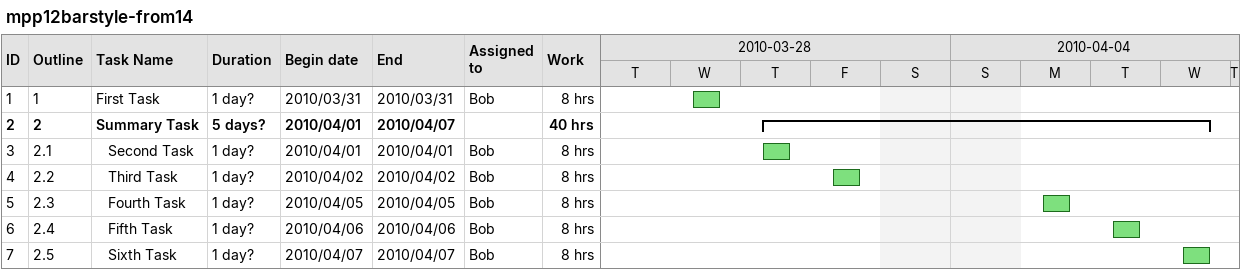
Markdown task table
mpp12barstyle-from14

| ID | WBS | Task | Duration | Start | Finish | Resources | Work (h) |
|---|---|---|---|---|---|---|---|
| 1 | 1 | First Task | 1d? | 2010-03-31 | 2010-03-31 | Bob | 8 |
| 2 | 2 | **Summary Task** | 5d? | 2010-04-01 | 2010-04-07 |  | 40 |
| 3 | 2.1 | Second Task | 1d? | 2010-04-01 | 2010-04-01 | Bob | 8 |
| 4 | 2.2 | Third Task | 1d? | 2010-04-02 | 2010-04-02 | Bob | 8 |
| 5 | 2.3 | Fourth Task | 1d? | 2010-04-05 | 2010-04-05 | Bob | 8 |
| 6 | 2.4 | Fifth Task | 1d? | 2010-04-06 | 2010-04-06 | Bob | 8 |
| 7 | 2.5 | Sixth Task | 1d? | 2010-04-07 | 2010-04-07 | Bob | 8 |
